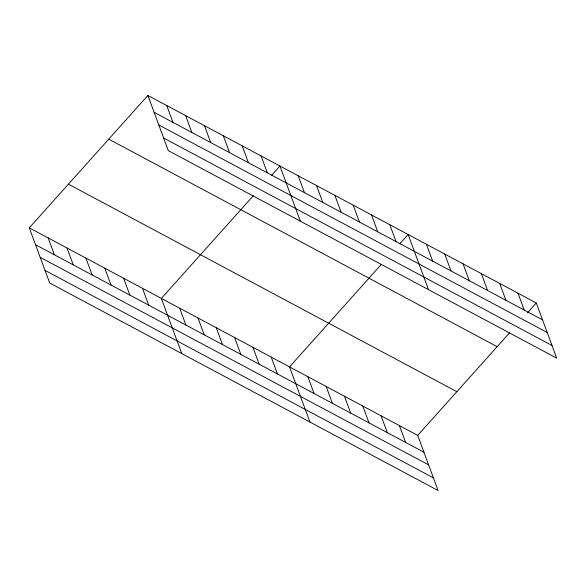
<?xml version="1.0" encoding="UTF-8"?>
<svg xmlns="http://www.w3.org/2000/svg" width="586" height="586" viewBox="0 0 586 586"><rect width="100%" height="100%" fill="white"/><g stroke="black" fill="none" stroke-linecap="round" stroke-linejoin="round"><path stroke-width="0.88" d="M29.3 227.851L417.708 435.376L438.116 490.541L49.707 283.016L29.3 227.851L147.884 95.459L536.293 302.984L556.7 358.149L168.292 150.624L147.884 95.459M253.262 195.805L161.362 298.406L181.77 353.578M271.64 175.28L279.94 166.014L300.347 221.186M381.435 264.286L289.535 366.887L309.943 422.059M399.813 243.769L408.12 234.503L428.527 289.667M417.708 435.376L509.615 332.767M527.4 312.909L536.293 302.984M154.118 112.322L542.526 319.846M158.799 124.965L547.207 332.489M163.611 137.988L552.027 345.513M108.747 139.146L497.162 346.67M68.43 184.158L456.846 391.682M35.541 244.714L423.949 452.231M40.214 257.349L428.622 464.874M45.034 270.373L433.442 477.898M517.98 293.198L524.221 310.06M499.668 283.419L505.908 300.274M481.362 273.633L487.596 290.495M463.05 263.846L469.283 280.709M444.737 254.068L450.978 270.93M426.425 244.281L432.666 261.144M389.807 224.716L396.041 241.579M371.495 214.93L377.736 231.792M353.182 205.151L359.423 222.013M334.877 195.365L341.111 212.227M316.565 185.579L322.798 202.441M399.403 425.59L405.637 442.452M298.252 175.8L304.486 192.662M381.09 415.804L387.324 432.666M362.778 406.025L369.019 422.887M261.078 155.935L267.311 172.797M344.465 396.239L350.706 413.101M242.208 145.855L248.449 162.718M326.16 386.46L332.394 403.315M223.347 135.776L229.58 152.638M307.848 376.673L314.081 393.536M204.477 125.697L210.718 142.559M185.616 115.618L191.849 132.48M271.223 357.108L277.464 373.971M166.746 105.539L172.987 122.401M252.91 347.322L259.151 364.184M234.605 337.536L240.839 354.398M216.293 327.757L222.526 344.619M197.98 317.971L204.221 334.833M179.668 308.192L185.909 325.054M142.493 288.327L148.734 305.189M123.631 278.247L129.865 295.11M104.762 268.168L111.003 285.03M85.9 258.089L92.134 274.951M67.031 248.01L73.272 264.872M48.169 237.931L54.403 254.793"/></g></svg>
